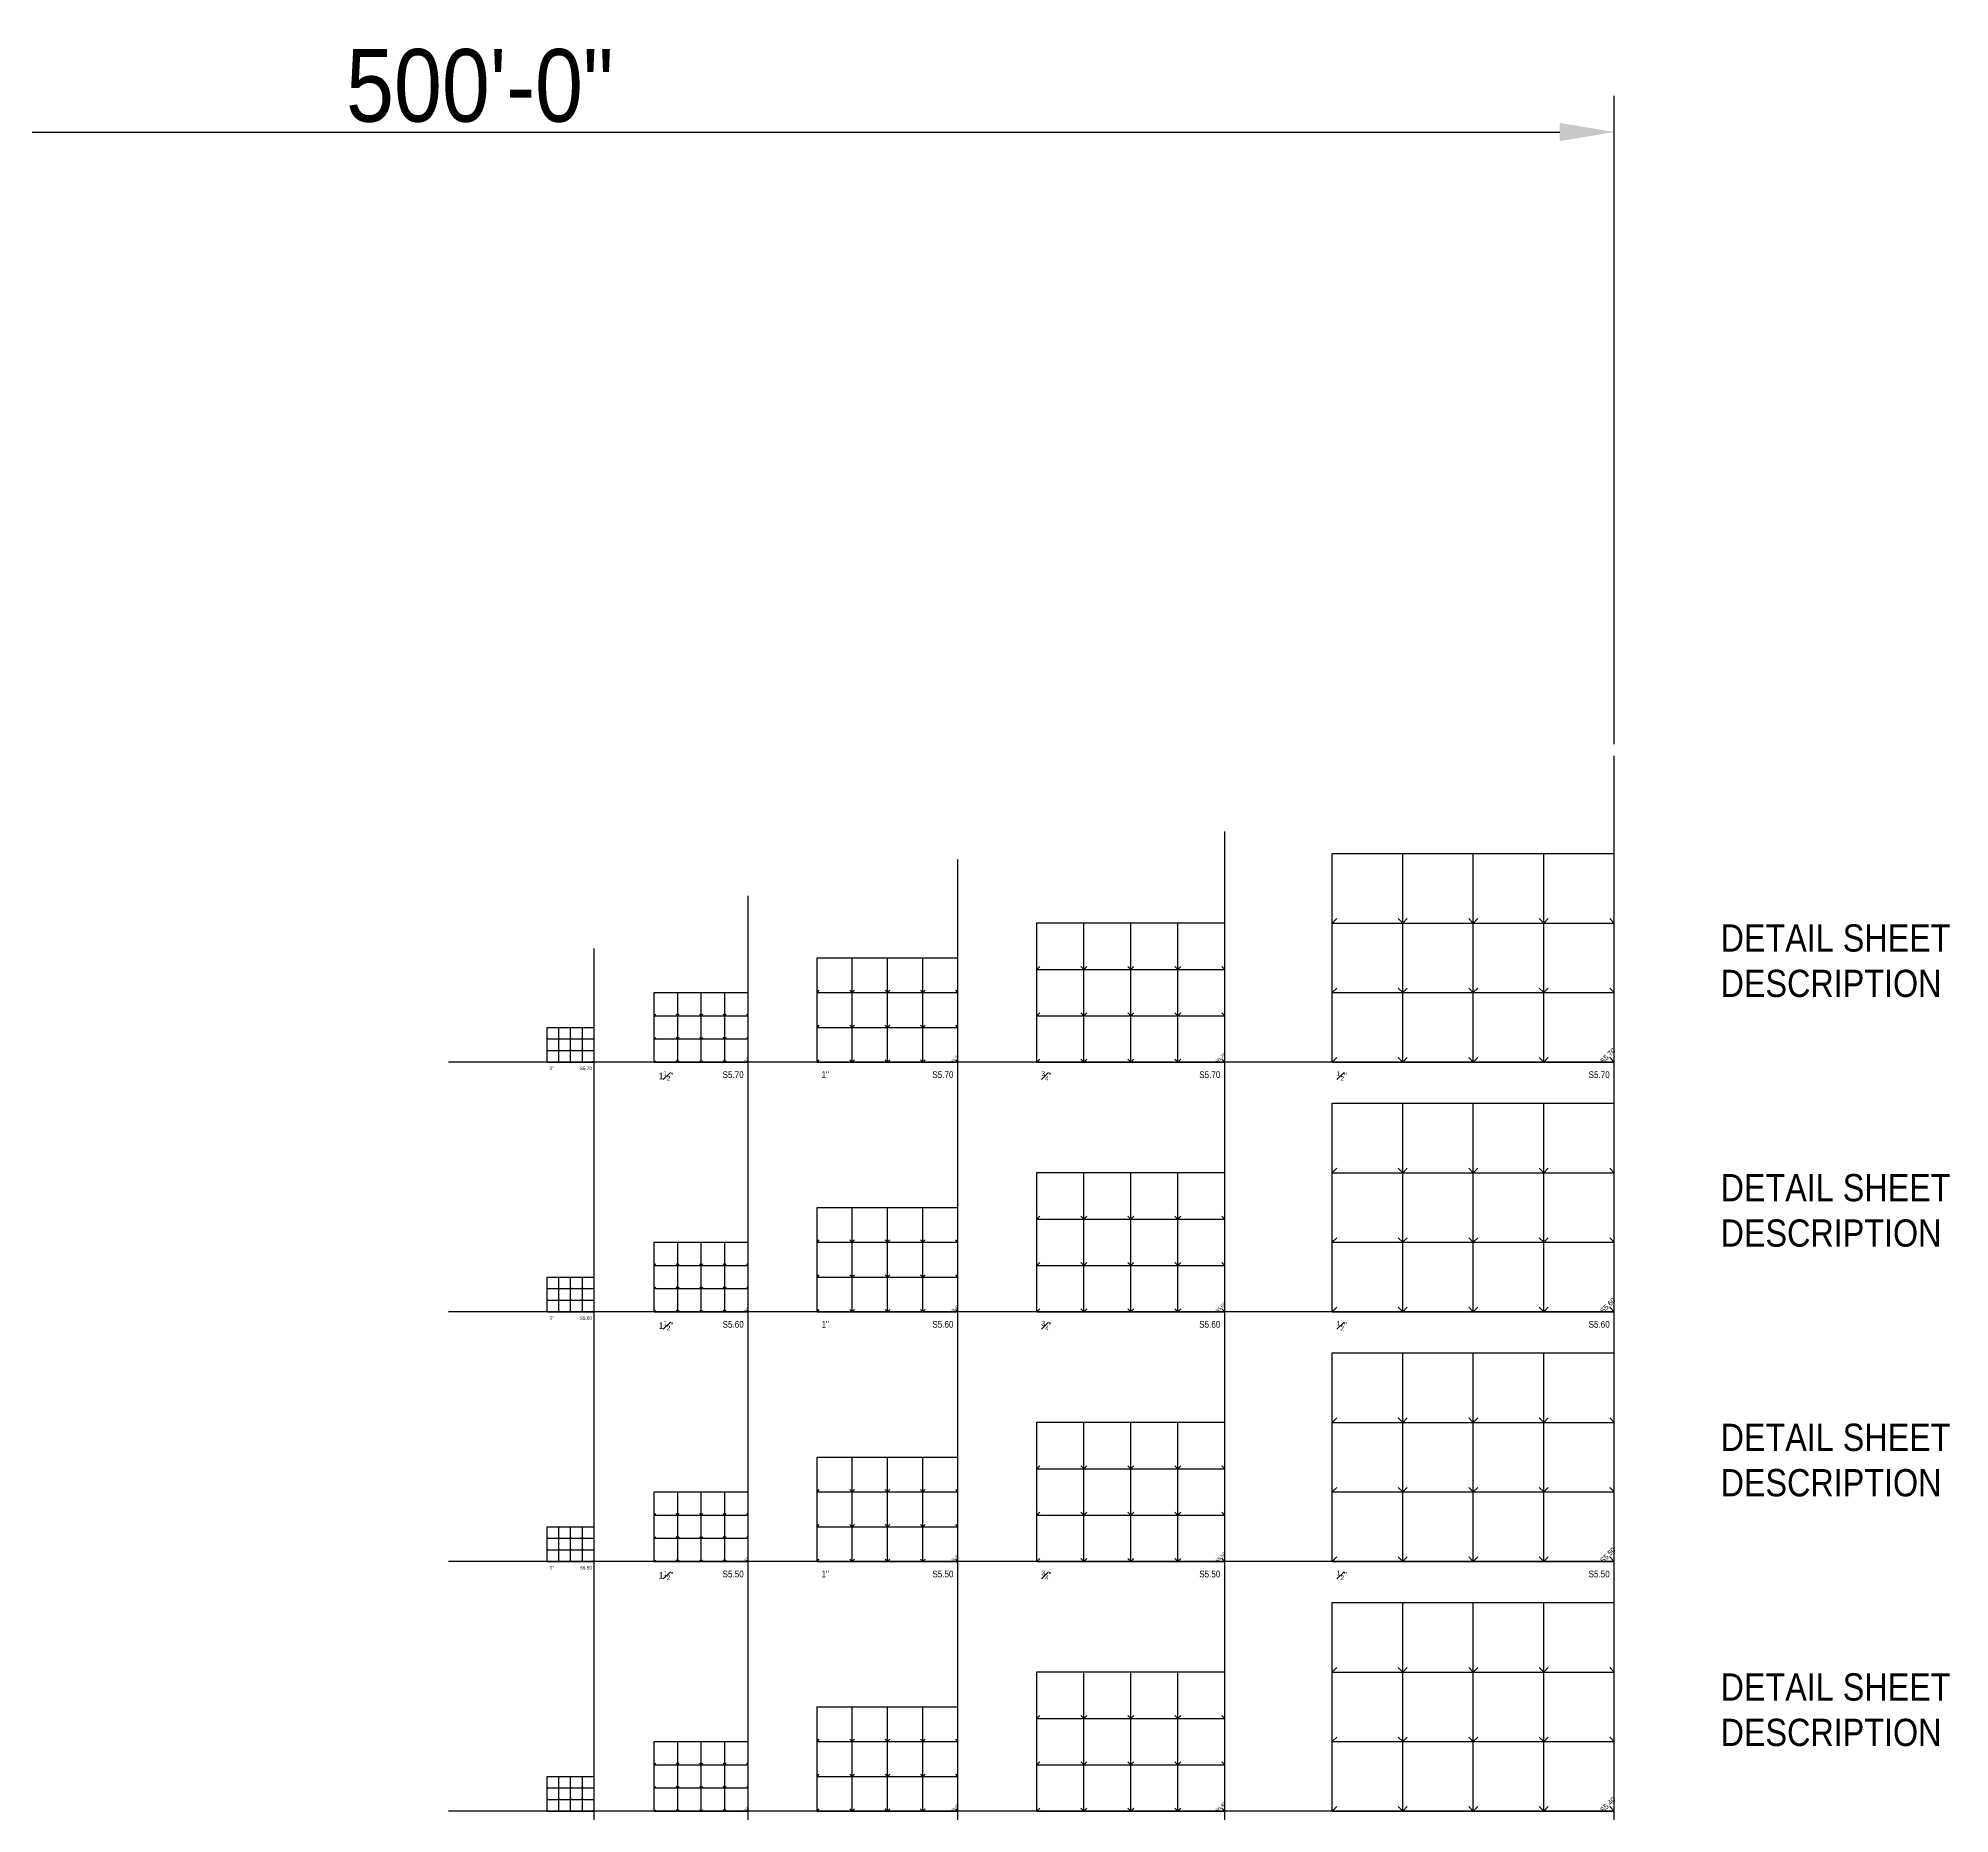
# Model space of a CAD drawing. Header units: inches. Extents: x -2661 to 42767, y -1222 to 9099.
# Drawn here: x 13524 to 18579, y 4406 to 9099 of the extents above; entities that cross this region are included whole.
import ezdxf

# ---------------------------------------------------------------- set-up
doc = ezdxf.new("R2010")
doc.units = ezdxf.units.IN
doc.header["$LTSCALE"] = 12
doc.header["$MEASUREMENT"] = 0
doc.header["$PDMODE"] = 3
doc.linetypes.add('HIDDEN2', pattern=[0.1875, 0.125, -0.0625])
doc.layers.get('0').update_dxf_attribs({"linetype": 'CONTINUOUS'})
doc.layers.get('DefPoints').update_dxf_attribs({"color": 251, "linetype": 'CONTINUOUS'})
doc.layers.add('DESIGNER COMMENTS', color=221, linetype='CONTINUOUS', plot=False)
doc.layers.add('S-ANNO-GRID-NONPLOT', color=251, linetype='CONTINUOUS', plot=False)
doc.styles.add('Arial', font='arial.ttf', dxfattribs={"width": 0.85})
doc.dimstyles.get("Standard").update_dxf_attribs({"dimtxt": 0.125, "dimasz": 0.125, "dimexe": 0.0625, "dimexo": 0.0625, "dimgap": 0.0625, "dimtad": 1, "dimdec": 3, "dimzin": 3, "dimdsep": 46, "dimlunit": 4, "dimtxsty": 'Arial', "dimcen": 0.09375, "dimclrd": 256, "dimclre": 256, "dimclrt": 256, "dimadec": 0, "dimazin": 0, "dimtfac": 1, "dimtdec": 3, "dimtix": 1, "dimtmove": 0, "dimatfit": 3, "dimfxl": 1, "dimfrac": 2, "dimtolj": 1, "dimtzin": 0, "dimarcsym": 0})

# ---------------------------------------------------------------- blocks, each defined once
blk = doc.blocks.new('*D221')
at = {"layer": 'DefPoints', "color": 0, "transparency": 16777216}
for p in [(17691.4, 8851.2), (11691.4, 7202.4), (17691.4, 7136.7)]:
    blk.add_point(p, dxfattribs=at)
at = {"layer": 'S-ANNO-GRID-NONPLOT', "lineweight": -2, "transparency": 16777216}
for p, q in [((11691.4, 7298.4), (11691.4, 8947.2)), ((17691.4, 7232.7), (17691.4, 8947.2)), ((11835.4, 8851.2), (17547.4, 8851.2))]:
    blk.add_line(p, q, dxfattribs=at)
at = {"layer": 'S-ANNO-GRID-NONPLOT', "transparency": 16777216}
for points in [[(11835.4, 8875.2), (11835.4, 8827.2), (11691.4, 8851.2)], [(17547.4, 8875.2), (17547.4, 8827.2), (17691.4, 8851.2)]]:
    blk.add_solid(points, dxfattribs=at)
at = {"layer": 'S-ANNO-GRID-NONPLOT', "transparency": 16777216, "insert": (14691.4, 8973.2), "char_height": 192, "attachment_point": 5, "style": 'Arial'}
blk.add_mtext('\\A1;500\'-0"', dxfattribs=at)
blk = doc.blocks.new('Se_GRID 24x36')
for p, q in [((0, 23), (7.77, 23)), ((0, 15.33), (0, 23)), ((7.77, 0), (7.77, 23)), ((7.77, 23), (15.53, 23)), ((15.53, 0), (15.53, 23)), ((15.53, 23), (23.3, 23)), ((23.3, 0), (23.3, 23)), ((23.3, 23), (31.07, 23)), ((31.07, 15.33), (31.07, 23)), ((0, 15.33), (0.5, 15.83)), ((0, 7.67), (0, 15.33)), ((0, 15.33), (7.77, 15.33)), ((7.77, 15.33), (8.27, 15.83)), ((7.77, 15.33), (15.53, 15.33)), ((15.53, 15.33), (16.03, 15.83)), ((15.53, 15.33), (23.3, 15.33)), ((23.3, 15.33), (23.8, 15.83)), ((23.3, 15.33), (31.07, 15.33)), ((31.07, 7.67), (31.07, 15.33)), ((0, 7.67), (0.5, 8.17)), ((0, 0), (0, 7.67)), ((0, 7.67), (7.77, 7.67)), ((7.77, 7.67), (8.27, 8.17)), ((7.77, 7.67), (15.53, 7.67)), ((15.53, 7.67), (16.03, 8.17)), ((15.53, 7.67), (23.3, 7.67)), ((23.3, 7.67), (23.8, 8.17)), ((23.3, 7.67), (31.07, 7.67)), ((31.07, 0), (31.07, 7.67)), ((0, 0), (0.5, 0.5)), ((0, 0), (7.77, 0)), ((7.77, 0), (8.27, 0.5)), ((7.77, 0), (15.53, 0)), ((15.53, 0), (16.03, 0.5)), ((23.3, 0), (23.8, 0.5)), ((15.53, 0), (23.3, 0)), ((23.3, 0), (31.07, 0))]:
    blk.add_line(p, q)
at = {"linetype": 'HIDDEN2'}
for p, q in [((7.77, 15.33), (7.27, 15.83)), ((15.53, 15.33), (15.03, 15.83)), ((23.3, 15.33), (22.8, 15.83)), ((31.07, 15.33), (30.57, 15.83)), ((7.77, 7.67), (7.27, 8.17)), ((15.53, 7.67), (15.03, 8.17)), ((23.3, 7.67), (22.8, 8.17)), ((31.07, 7.67), (30.57, 8.17)), ((7.77, 0), (7.27, 0.5)), ((15.53, 0), (15.03, 0.5)), ((23.3, 0), (22.8, 0.5)), ((31.07, 0), (30.57, 0.5))]:
    blk.add_line(p, q, dxfattribs=at)

msp = doc.modelspace()

# ---------------------------------------------------------------- linework, layer by layer
at = {"layer": 'S-ANNO-GRID-NONPLOT'}
for p, q in [((17691.43095, 1772.36325), (17691.43095, 7202.39494)), ((16661.78271, 1772.36325), (16661.78271, 7001.85215)), ((15955.98708, 1772.36325), (15955.98708, 6928.42704)), ((15401.30585, 1772.36325), (15401.30585, 6832.16849)), ((14993.82826, 1772.36325), (14993.82826, 6692.49623)), ((17691.43095, 6392.36325), (14609.0403, 6392.36325)), ((17691.43095, 5732.36325), (14609.0403, 5732.36325)), ((17691.43095, 5072.36325), (14609.0403, 5072.36325)), ((17691.43095, 4412.36325), (14609.0403, 4412.36325))]:
    msp.add_line(p, q, dxfattribs=at)

# ---------------------------------------------------------------- block references
for p, xscale, yscale, zscale in [((16945.75816, 6392.36325), 24, 24, 24), ((16164.66751, 6392.36325), 16, 16, 16), ((15583.15069, 6392.36325), 12, 12, 12), ((15152.74825, 6392.36325), 8, 8, 8), ((14869.54946, 6392.36325), 4, 4, 4), ((16945.75816, 5732.36325), 24, 24, 24), ((16164.66751, 5732.36325), 16, 16, 16), ((15583.15069, 5732.36325), 12, 12, 12), ((15152.74825, 5732.36325), 8, 8, 8), ((14869.54946, 5732.36325), 4, 4, 4), ((16945.75816, 5072.36325), 24, 24, 24), ((16164.66751, 5072.36325), 16, 16, 16), ((15583.15069, 5072.36325), 12, 12, 12), ((15152.74825, 5072.36325), 8, 8, 8), ((14869.54946, 5072.36325), 4, 4, 4), ((16945.75816, 4412.36325), 24, 24, 24), ((16164.66751, 4412.36325), 16, 16, 16), ((15583.15069, 4412.36325), 12, 12, 12), ((15152.74825, 4412.36325), 8, 8, 8), ((14869.54946, 4412.36325), 4, 4, 4)]:
    msp.add_blockref('Se_GRID 24x36', p, dxfattribs=dict(at, xscale=xscale, yscale=yscale, zscale=zscale))

# ---------------------------------------------------------------- texts
at = {"layer": 'DESIGNER COMMENTS', "char_height": 72, "width": 693.3801297, "attachment_point": 1, "style": 'Arial'}
for insert in [(17972.62974, 6756.72744), (17972.62974, 6096.72744), (17972.62974, 5436.72744), (17972.62974, 4776.72744)]:
    msp.add_mtext('\\A1;{\\C191;DETAIL SHEET DESCRIPTION}', dxfattribs=dict(at, insert=insert))
at = {"layer": 'S-ANNO-GRID-NONPLOT', "attachment_point": 5, "rotation": 45, "style": 'Arial'}
for s, insert, char_height, width in [('S5.70', (17674.46039, 6409.33382), 13.5, 44.3231908), ('S5.70', (14990.99984, 6395.19168), 2.25, 7.3871985), ('S5.70', (15395.649, 6398.02011), 4.5, 14.7743969), ('S5.70', (15947.5018, 6400.84854), 6.75, 22.1615954), ('S5.70', (16650.469, 6403.67696), 9, 29.5487939), ('S5.60', (17674.46039, 5749.33382), 13.5, 44.3231908), ('S5.60', (14990.99984, 5735.19168), 2.25, 7.3871985), ('S5.60', (15395.649, 5738.02011), 4.5, 14.7743969), ('S5.60', (15947.5018, 5740.84854), 6.75, 22.1615954), ('S5.60', (16650.469, 5743.67696), 9, 29.5487939), ('S5.50', (17674.46039, 5089.33382), 13.5, 44.3231908), ('S5.50', (14990.99984, 5075.19168), 2.25, 7.3871985), ('S5.50', (15395.649, 5078.02011), 4.5, 14.7743969), ('S5.50', (15947.5018, 5080.84854), 6.75, 22.1615954), ('S5.50', (16650.469, 5083.67696), 9, 29.5487939), ('S5.40', (14990.99984, 4415.19168), 2.25, 7.3871985), ('S5.40', (15395.649, 4418.02011), 4.5, 14.7743969), ('S5.40', (15947.5018, 4420.84854), 6.75, 22.1615954), ('S5.40', (16650.469, 4423.67696), 9, 29.5487939), ('S5.40', (17674.46039, 4429.33382), 13.5, 44.3231908)]:
    msp.add_mtext(s, dxfattribs=dict(at, insert=insert, char_height=char_height, width=width))
at = {"layer": 'S-ANNO-GRID-NONPLOT', "color": 191, "style": 'Arial'}
for s, insert, char_height, width, attachment_point in [('3"', (14875.54946, 6380.36325), 9, 29.5487939, 1), ('S5.70', (14987.82826, 6380.36325), 9, 29.5487939, 3), ('\\A1;1{\\H0.7x;\\S1#2;}"', (15164.74825, 6368.36325), 18, 59.0975878, 1), ('S5.70', (15389.30585, 6368.36325), 18, 59.0975878, 3), ('1"', (15595.15069, 6368.36325), 18, 59.0975878, 1), ('S5.70', (15943.98708, 6368.36325), 18, 59.0975878, 3), ('\\A1;{\\H0.7x;\\S3#4;}"', (16176.66751, 6368.36325), 18, 59.0975878, 1), ('S5.70', (16649.78271, 6368.36325), 18, 59.0975878, 3), ('\\A1;{\\H0.7x;\\S1#2;}"', (16957.75816, 6368.36325), 18, 59.0975878, 1), ('S5.70', (17679.43095, 6368.36325), 18, 59.0975878, 3), ('3"', (14875.54946, 5720.36325), 9, 29.5487939, 1), ('S5.60', (14987.82826, 5720.36325), 9, 29.5487939, 3), ('\\A1;1{\\H0.7x;\\S1#2;}"', (15164.74825, 5708.36325), 18, 59.0975878, 1), ('S5.60', (15389.30585, 5708.36325), 18, 59.0975878, 3), ('1"', (15595.15069, 5708.36325), 18, 59.0975878, 1), ('S5.60', (15943.98708, 5708.36325), 18, 59.0975878, 3), ('\\A1;{\\H0.7x;\\S3#4;}"', (16176.66751, 5708.36325), 18, 59.0975878, 1), ('S5.60', (16649.78271, 5708.36325), 18, 59.0975878, 3), ('\\A1;{\\H0.7x;\\S1#2;}"', (16957.75816, 5708.36325), 18, 59.0975878, 1), ('S5.60', (17679.43095, 5708.36325), 18, 59.0975878, 3), ('3"', (14875.54946, 5060.36325), 9, 29.5487939, 1), ('S5.50', (14987.82826, 5060.36325), 9, 29.5487939, 3), ('\\A1;1{\\H0.7x;\\S1#2;}"', (15164.74825, 5048.36325), 18, 59.0975878, 1), ('S5.50', (15389.30585, 5048.36325), 18, 59.0975878, 3), ('1"', (15595.15069, 5048.36325), 18, 59.0975878, 1), ('S5.50', (15943.98708, 5048.36325), 18, 59.0975878, 3), ('\\A1;{\\H0.7x;\\S3#4;}"', (16176.66751, 5048.36325), 18, 59.0975878, 1), ('S5.50', (16649.78271, 5048.36325), 18, 59.0975878, 3), ('\\A1;{\\H0.7x;\\S1#2;}"', (16957.75816, 5048.36325), 18, 59.0975878, 1), ('S5.50', (17679.43095, 5048.36325), 18, 59.0975878, 3)]:
    msp.add_mtext(s, dxfattribs=dict(at, insert=insert, char_height=char_height, width=width, attachment_point=attachment_point))

# ---------------------------------------------------------------- dimensions: what is measured, and where the dimension line sits
at = {"layer": 'S-ANNO-GRID-NONPLOT'}
dim = msp.add_linear_dim(base=(17691.43095, 8851.18318), p1=(11691.43095, 7202.39494), p2=(17691.43095, 7136.65841), dimstyle='Standard', override={"dimscale": 24, "dimtxt": 8, "dimasz": 6, "dimexe": 4, "dimexo": 4, "dimgap": 1}, dxfattribs=at)
dim.commit()
dim.dimension.update_dxf_attribs({"geometry": '*D221', "text_midpoint": (14691.43095, 8973.21319)})

doc.saveas('drawing.dxf')
